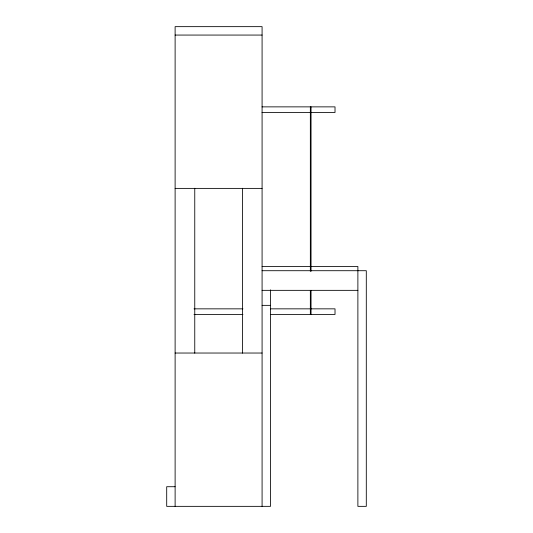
<?xml version="1.0" encoding="UTF-8"?>
<svg xmlns="http://www.w3.org/2000/svg" width="533" height="533" viewBox="0 0 533 533"><rect width="100%" height="100%" fill="white"/><g stroke="black" fill="none" stroke-linecap="round" stroke-linejoin="round"><path stroke-width="0.8" d="M175.117 35.065L262.083 35.065M262.023 106.867L335.017 106.867L335.017 112.476L262.023 112.476M175.117 188.389L262.083 188.389M262.083 266.5L310.346 266.5M311.045 266.5L357.883 266.5L357.883 506.35L366.298 506.35L366.298 270.711L262.083 270.711M262.083 290.345L357.883 290.345M262.083 305.362L270.498 305.362M193.999 308.847L242.941 308.847M270.318 308.847L335.017 308.847L335.017 314.457L270.318 314.457M193.999 314.457L242.941 314.457M175.117 353.033L262.083 353.033M175.117 486.716L166.702 486.716L166.702 506.35L270.498 506.35L270.498 289.859M311.045 106.867L311.045 271.277M311.045 290.378L311.045 314.457M310.346 106.867L310.346 271.277M310.346 290.378L310.346 314.457M262.083 506.35L262.083 26.65L175.117 26.65L175.117 506.35M242.448 188.276L242.448 353.139M194.758 188.276L194.758 353.139"/></g></svg>
